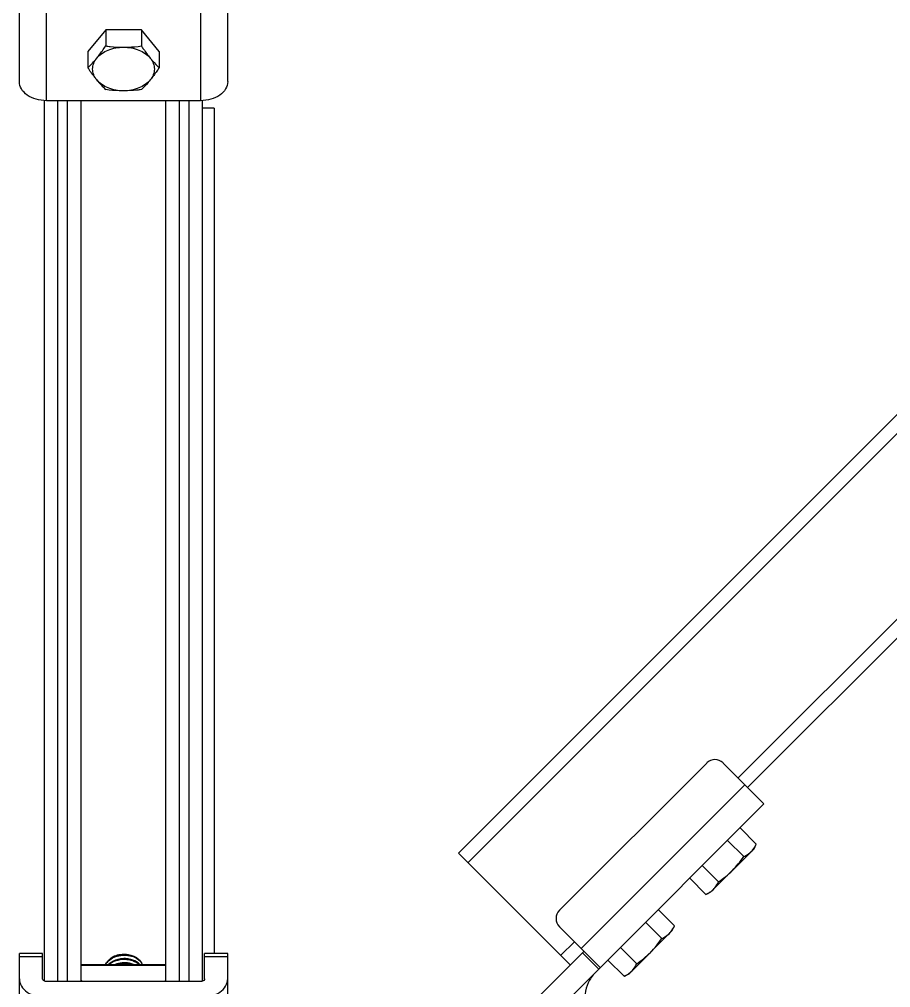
# Model space of a CAD drawing. Extents: x 27938 to 1507990, y 110129 to 923079.
# Drawn here: x 665655 to 668279, y 342855 to 345770 of the extents above; entities that cross this region are included whole.
import ezdxf

# ---------------------------------------------------------------- set-up
doc = ezdxf.new("R2010")
doc.units = 0
doc.header["$LTSCALE"] = 1000
doc.header["$MEASUREMENT"] = 0

msp = doc.modelspace()

# ---------------------------------------------------------------- linework, layer by layer
at = {"linetype": 'Continuous'}
for p, q in [((670162.3, 346444.7), (666977.4, 343259.9)), ((670191, 346416), (667006.2, 343231.1)), ((665655.2, 345582.3), (665655.2, 346151)), ((666282.5, 345582.3), (666282.5, 346151)), ((665736.5, 345524.8), (665736.5, 346048.6)), ((666201.1, 346019.1), (666201.1, 345524.8)), ((665915.2, 345738.4), (665861.5, 345672.6)), ((665915.2, 345738.4), (665915.2, 345689.5)), ((666022.5, 345738.4), (665915.2, 345738.4)), ((666022.5, 345738.4), (666022.5, 345689.5)), ((666076.1, 345672.6), (666022.5, 345738.4)), ((665861.5, 345672.6), (665861.5, 345623.8)), ((666076.1, 345672.6), (666076.1, 345623.8)), ((669936.4, 345602.8), (667819.4, 343485.8)), ((669965.2, 345574.1), (667848.1, 343457)), ((665730.7, 342874.5), (665730.7, 345524.8)), ((666201.1, 345524.8), (665736.5, 345524.8)), ((665771.3, 342873.3), (665771.3, 345524.8)), ((665800.4, 342873.3), (665800.4, 345524.8)), ((665841, 342873.3), (665841, 345524.8)), ((666096.6, 342873.3), (666096.6, 345524.8)), ((666137.3, 342873.3), (666137.3, 345524.8)), ((666166.3, 342873.3), (666166.3, 345524.8)), ((666206.9, 342874.5), (666206.9, 345524.8)), ((666241.8, 345502.1), (666206.9, 345502.1)), ((666241.8, 345502.1), (666241.8, 342957.5)), ((667724.9, 343530.9), (667281.4, 343087.4)), ((667774.2, 343530.9), (667897.4, 343407.7)), ((667839.9, 343465.2), (667347.1, 342972.4)), ((667404.6, 342914.9), (667897.4, 343407.7)), ((667825.4, 343335.8), (667874.3, 343286.9)), ((667787.5, 343297.8), (667836.3, 343249)), ((667736.4, 343141.6), (667867.8, 343273)), ((667867.8, 343273), (667874.3, 343286.9)), ((667314.2, 342923.1), (666977.4, 343259.9)), ((667711.6, 343222), (667760.5, 343173.1)), ((667673.7, 343184), (667722.5, 343135.2)), ((667736.4, 343141.6), (667722.5, 343135.2)), ((667579, 343089.4), (667627.9, 343040.5)), ((667404.2, 342915.3), (667281.4, 343038.1)), ((667541.1, 343051.4), (667589.9, 343002.6)), ((667621.4, 343026.6), (667627.9, 343040.5)), ((667490, 342895.2), (667621.4, 343026.6)), ((667326.5, 342992.9), (667285.5, 342951.9)), ((667465.2, 342975.5), (667514.1, 342926.7)), ((665655.2, 342388.7), (665655.2, 342957.5)), ((665724.9, 342957.5), (665655.2, 342957.5)), ((665724.9, 342947.3), (665655.2, 342947.3)), ((665724.9, 342881.6), (665724.9, 342957.5)), ((666212.8, 342881.6), (666212.8, 342957.5)), ((666282.5, 342957.5), (666212.8, 342957.5)), ((666282.5, 342947.3), (666212.8, 342947.3)), ((666282.5, 342388.7), (666282.5, 342957.5)), ((667183.4, 342792.3), (667353.8, 342962.7)), ((667350.5, 342959.4), (667399.7, 342910.1)), ((665841, 342924.3), (666096.6, 342924.3)), ((665841, 342922.6), (666096.6, 342922.6)), ((667232.7, 342743), (667403.1, 342913.4)), ((667427.2, 342937.6), (667476.1, 342888.7)), ((667490, 342895.2), (667476.1, 342888.7)), ((666201.1, 342873.3), (665736.5, 342873.3)), ((665843.1, 342874.9), (665844.5, 342873.3)), ((666093.1, 342873.3), (666094.6, 342874.9))]:
    msp.add_line(p, q, dxfattribs=at)
for centre, radius, start, end in [((665628.9, 345864.7), 334.9, 313.9914, 320.7735), ((666147.8, 345799), 334.9, 219.2265, 226.0086), ((667749.5, 343506.3), 34.8, 45, 135), ((667306, 343062.8), 34.8, 135, 225), ((665971.3, 342874.9), 67.1, 100.3047, 102.2499), ((665974, 342884.8), 68.9, 69.4703, 74.8773), ((665975, 342885.9), 66.1, 69.6939, 69.8962), ((665975.9, 342888.3), 63.5, 65.0364, 69.7243), ((665971.4, 342862), 67.6, 99.5601, 100.813), ((665988.4, 342896.5), 40.6, 43.29, 44.8708)]:
    msp.add_arc(centre, radius, start, end, dxfattribs=at)
for points, knots in [([(665888.3, 345652.9), (665890.6, 345655.7), (665900, 345667.6), (665908.7, 345680), (665915.2, 345689.5)], [0, 0, 0, 0, 0.239452, 1, 1, 1, 1]), ([(665888.3, 345652.9), (665897.1, 345663.7), (665923.2, 345680.7), (665953.1, 345685.8), (665968.8, 345685.8)], [0, 0, 0, 0, 0.468341, 1, 1, 1, 1]), ([(665915.2, 345689.5), (665919.6, 345688.9), (665937.4, 345686.8), (665955.4, 345685.8), (665968.8, 345685.8)], [0, 0, 0, 0, 0.249182, 1, 1, 1, 1]), ([(665968.8, 345685.8), (665973.3, 345685.8), (665991.3, 345686.1), (666009.1, 345687.8), (666022.5, 345689.5)], [0, 0, 0, 0, 0.250767, 1, 1, 1, 1]), ([(665968.8, 345685.8), (665984.6, 345685.8), (666014.5, 345680.7), (666040.5, 345663.7), (666049.3, 345652.9)], [0, 0, 0, 0, 0.531659, 1, 1, 1, 1]), ([(666022.5, 345689.5), (666024.7, 345686.2), (666033.2, 345673.8), (666042.2, 345661.6), (666049.3, 345652.9)], [0, 0, 0, 0, 0.259411, 1, 1, 1, 1]), ([(665888.3, 345587.2), (665884.5, 345592), (665878.2, 345602.3), (665874.8, 345620.1), (665878.2, 345637.8), (665884.5, 345648.2), (665888.3, 345652.9)], [0, 0, 0, 0, 0.257487, 0.5, 0.742513, 1, 1, 1, 1]), ([(666049.3, 345652.9), (666051.5, 345650.2), (666060, 345640.1), (666069.1, 345630.5), (666076.1, 345623.8)], [0, 0, 0, 0, 0.264209, 1, 1, 1, 1]), ([(666049.3, 345652.9), (666053.2, 345648.2), (666059.4, 345637.8), (666062.9, 345620.1), (666059.4, 345602.3), (666053.2, 345592), (666049.3, 345587.2)], [0, 0, 0, 0, 0.257487, 0.5, 0.742513, 1, 1, 1, 1]), ([(665888.3, 345587.2), (665886.1, 345590), (665876.7, 345601.9), (665867.9, 345614.2), (665861.5, 345623.8)], [0, 0, 0, 0, 0.239452, 1, 1, 1, 1]), ([(666076.1, 345623.8), (666073.9, 345620.5), (666065.4, 345608.1), (666056.4, 345595.9), (666049.3, 345587.2)], [0, 0, 0, 0, 0.259411, 1, 1, 1, 1]), ([(665736.5, 345524.8), (665726, 345524.8), (665705.7, 345527.5), (665679.1, 345539.6), (665660.1, 345558.3), (665655.2, 345574.7), (665655.2, 345582.3)], [0, 0, 0, 0, 0.287977, 0.555343, 0.790527, 1, 1, 1, 1]), ([(665968.8, 345554.4), (665953.1, 345554.4), (665923.2, 345559.5), (665897.1, 345576.5), (665888.3, 345587.2)], [0, 0, 0, 0, 0.531659, 1, 1, 1, 1]), ([(666049.3, 345587.2), (666040.5, 345576.5), (666014.5, 345559.5), (665984.6, 345554.4), (665968.8, 345554.4)], [0, 0, 0, 0, 0.468341, 1, 1, 1, 1]), ([(666049.3, 345587.2), (666047.1, 345584.5), (666038.6, 345574.4), (666029.5, 345564.8), (666022.5, 345558.1)], [0, 0, 0, 0, 0.264209, 1, 1, 1, 1]), ([(666282.5, 345582.3), (666282.5, 345574.7), (666277.5, 345558.3), (666258.6, 345539.6), (666231.9, 345527.5), (666211.6, 345524.8), (666201.1, 345524.8)], [0, 0, 0, 0, 0.209473, 0.444657, 0.712023, 1, 1, 1, 1]), ([(665968.8, 345554.4), (665964.3, 345554.4), (665946.4, 345554.7), (665928.5, 345556.4), (665915.2, 345558.1)], [0, 0, 0, 0, 0.250767, 1, 1, 1, 1]), ([(666022.5, 345558.1), (666018, 345557.5), (666000.2, 345555.4), (665982.3, 345554.4), (665968.8, 345554.4)], [0, 0, 0, 0, 0.249182, 1, 1, 1, 1]), ([(667836.3, 343249), (667838.5, 343250), (667846.6, 343254), (667854.2, 343259.4), (667859, 343264.2)], [0, 0, 0, 0, 0.255699, 1, 1, 1, 1]), ([(667859, 343264.2), (667860.6, 343265.8), (667866.7, 343272.6), (667871.4, 343280.7), (667874.3, 343286.9)], [0, 0, 0, 0, 0.246322, 1, 1, 1, 1]), ([(667745.2, 343150.4), (667746.8, 343152), (667752.9, 343158.8), (667757.6, 343166.8), (667760.5, 343173.1)], [0, 0, 0, 0, 0.246322, 1, 1, 1, 1]), ([(667722.5, 343135.2), (667723.7, 343135.7), (667728.2, 343137.9), (667732.6, 343140.5), (667735.7, 343142.6)], [0, 0, 0, 0, 0.253346, 1, 1, 1, 1]), ([(667612.6, 343017.8), (667614.2, 343019.4), (667620.3, 343026.2), (667625, 343034.2), (667627.9, 343040.5)], [0, 0, 0, 0, 0.246322, 1, 1, 1, 1]), ([(667589.9, 343002.6), (667592, 343003.5), (667600.2, 343007.6), (667607.8, 343013), (667612.6, 343017.8)], [0, 0, 0, 0, 0.255699, 1, 1, 1, 1]), ([(665920.1, 342931.7), (665928.8, 342941.7), (665949.1, 342951.4), (665976.7, 342953.2), (665991.1, 342950.4), (665997.7, 342948)], [0, 0, 0, 0, 0.481069, 0.745193, 1, 1, 1, 1]), ([(666017.2, 342925.2), (666011.7, 342930.7), (665996.8, 342939.2), (665971.1, 342943.1), (665945, 342938.8), (665929.4, 342930.1), (665923.4, 342924.4)], [0, 0, 0, 0, 0.229048, 0.489241, 0.755135, 1, 1, 1, 1]), ([(665924.4, 342937.6), (665932, 342946.3), (665949.6, 342954.7), (665973.7, 342956.1), (665986.3, 342953.6), (665992, 342951.3)], [0, 0, 0, 0, 0.4793, 0.744107, 1, 1, 1, 1]), ([(665992, 342951.3), (665980.3, 342954.5), (665955.8, 342955.2), (665932.9, 342945.3), (665924.4, 342937.6)], [0, 0, 0, 0, 0.51374, 1, 1, 1, 1]), ([(665925.1, 342924.4), (665931.2, 342929.6), (665946.4, 342937.6), (665971.8, 342941.4), (665996.5, 342937.6), (666011, 342929.6), (666016.4, 342924.4)], [0, 0, 0, 0, 0.246285, 0.511502, 0.770596, 1, 1, 1, 1]), ([(665984.1, 342953.1), (665981.9, 342953.5), (665973.1, 342954.7), (665964.1, 342954.2), (665957.5, 342952.8)], [0, 0, 0, 0, 0.246819, 1, 1, 1, 1]), ([(665986, 342940.4), (665983.9, 342940.9), (665975.1, 342942.4), (665965.9, 342942.1), (665959.3, 342940.9)], [0, 0, 0, 0, 0.245752, 1, 1, 1, 1]), ([(666009.8, 342943.5), (666009, 342944.1), (666005.2, 342946.3), (666001.3, 342948.2), (665998.2, 342949.3)], [0, 0, 0, 0, 0.242042, 1, 1, 1, 1]), ([(666002.7, 342945.9), (666003.3, 342945.6), (666005.5, 342944.6), (666007.6, 342943.4), (666009.2, 342942.4)], [0, 0, 0, 0, 0.254738, 1, 1, 1, 1]), ([(666009.2, 342942.4), (666012.8, 342940.1), (666019.1, 342934.9), (666023.6, 342927.9), (666025, 342924.4)], [0, 0, 0, 0, 0.526239, 1, 1, 1, 1]), ([(666009.8, 342943.5), (666013.4, 342941), (666019.6, 342935.4), (666023.9, 342928.1), (666025.2, 342924.4)], [0, 0, 0, 0, 0.522981, 1, 1, 1, 1]), ([(665924.4, 342937.6), (665923.3, 342936.6), (665919.3, 342932.7), (665915.9, 342928.1), (665914.1, 342924.3)], [0, 0, 0, 0, 0.260908, 1, 1, 1, 1]), ([(665915, 342924.4), (665915.3, 342925), (665916.8, 342927.6), (665918.6, 342930), (665920.1, 342931.7)], [0, 0, 0, 0, 0.244964, 1, 1, 1, 1]), ([(665999.1, 342924.3), (665994.9, 342926), (665976.9, 342931), (665957.1, 342929.4), (665943.9, 342924.5)], [0, 0, 0, 0, 0.243472, 1, 1, 1, 1]), ([(665948.2, 342924.4), (665952, 342925.5), (665967.1, 342928.9), (665983.3, 342927.9), (665994.4, 342924.5)], [0, 0, 0, 0, 0.252377, 1, 1, 1, 1]), ([(665986.5, 342928), (665984.4, 342928.4), (665975.7, 342930), (665966.7, 342929.8), (665960.2, 342928.7)], [0, 0, 0, 0, 0.245444, 1, 1, 1, 1]), ([(667404.2, 342915.3), (667404.2, 342915.3), (667404.4, 342914.4), (667403.5, 342913.9), (667403.1, 342913.4)], [0, 0, 0, 0, 0.126775, 1, 1, 1, 1]), ([(667498.8, 342904), (667500.4, 342905.6), (667506.5, 342912.4), (667511.1, 342920.4), (667514.1, 342926.7)], [0, 0, 0, 0, 0.246322, 1, 1, 1, 1]), ([(665655.2, 342881.6), (665655.2, 342873.9), (665660.1, 342857.6), (665679.1, 342838.8), (665705.7, 342826.8), (665726, 342824.1), (665736.5, 342824.1)], [0, 0, 0, 0, 0.209473, 0.444657, 0.712023, 1, 1, 1, 1]), ([(665730.6, 342874.5), (665729.8, 342874.8), (665727, 342876.2), (665724.9, 342879.3), (665724.9, 342881.6)], [0, 0, 0, 0, 0.2888, 1, 1, 1, 1]), ([(666201.1, 342824.1), (666211.6, 342824.1), (666231.9, 342826.8), (666258.6, 342838.8), (666277.5, 342857.6), (666282.5, 342873.9), (666282.5, 342881.6)], [0, 0, 0, 0, 0.287977, 0.555343, 0.790527, 1, 1, 1, 1]), ([(666212.8, 342881.6), (666212.8, 342880.8), (666212.2, 342877.7), (666209.3, 342875.4), (666207, 342874.5)], [0, 0, 0, 0, 0.22722, 1, 1, 1, 1]), ([(667389.3, 342899.7), (667380.5, 342890.9), (667366.7, 342870.6), (667360.3, 342847.2), (667358.5, 342836)], [0, 0, 0, 0, 0.522516, 1, 1, 1, 1]), ([(667476.1, 342888.7), (667477.3, 342889.3), (667481.8, 342891.5), (667486.2, 342894), (667489.3, 342896.2)], [0, 0, 0, 0, 0.253346, 1, 1, 1, 1])]:
    msp.add_open_spline(points, degree=3, knots=knots, dxfattribs=at)
for points in [[(667802.1, 343207.3), (667814.8, 343220), (667826.1, 343234.2), (667836.3, 343249)], [(667760.5, 343173.1), (667775.2, 343183.3), (667789.4, 343194.6), (667802.1, 343207.3)], [(667735.7, 343142.6), (667739.1, 343144.9), (667742.3, 343147.5), (667745.2, 343150.4)], [(667555.7, 342960.9), (667568.4, 342973.6), (667579.7, 342987.8), (667589.9, 343002.6)], [(667514.1, 342926.7), (667528.8, 342936.9), (667543, 342948.2), (667555.7, 342960.9)], [(667489.3, 342896.2), (667492.7, 342898.5), (667495.9, 342901.1), (667498.8, 342904)], [(665736.5, 342873.3), (665734.5, 342873.3), (665732.5, 342873.7), (665730.6, 342874.5)], [(665841.1, 342876.4), (665841.8, 342876), (665842.5, 342875.5), (665843.1, 342874.9)], [(666094.6, 342874.9), (666095.1, 342875.5), (666095.8, 342876), (666096.6, 342876.4)], [(666207, 342874.5), (666205.2, 342873.7), (666203.1, 342873.3), (666201.1, 342873.3)]]:
    msp.add_open_spline(points, degree=3, dxfattribs=at)

doc.saveas('drawing.dxf')
